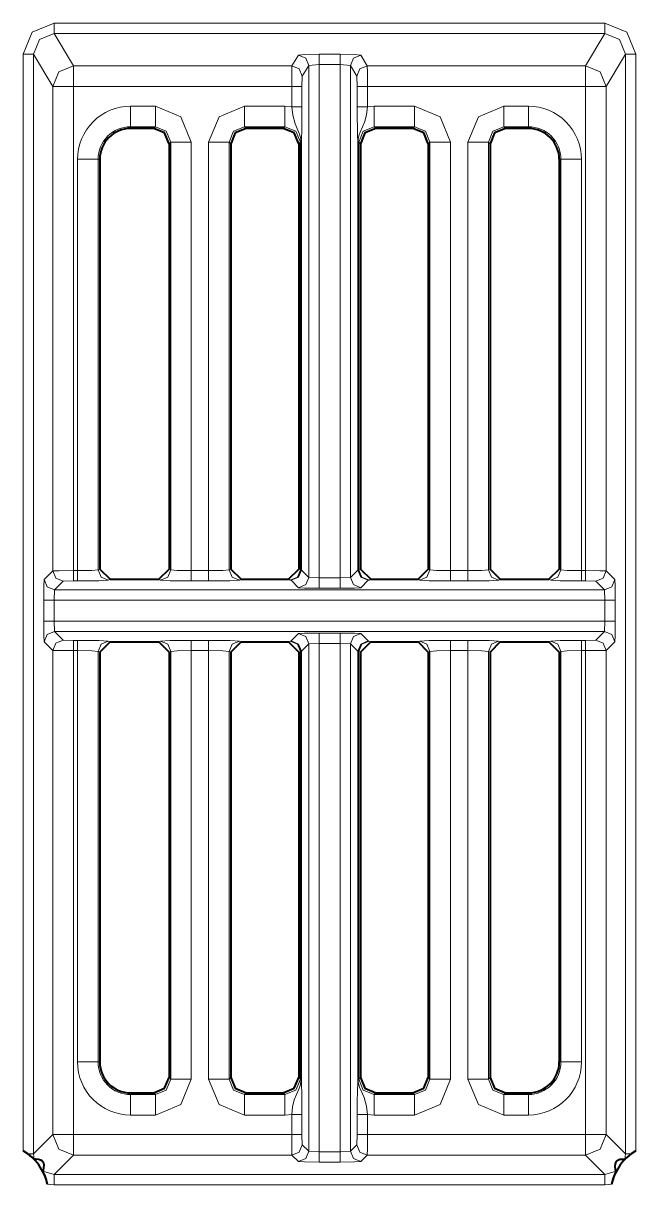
# Model space of a CAD drawing. Header units: millimetres. Extents: x 0 to 2941, y -405 to 1422.
# Drawn here: x 484.1 to 513.9, y 1203.7 to 1260.2 of the extents above; entities that cross this region are included whole.
import ezdxf

# ---------------------------------------------------------------- set-up
doc = ezdxf.new("R2010")
doc.units = ezdxf.units.MM
doc.layers.add('FINE', color=9, linetype='Continuous')
doc.layers.add('OUTLINE', color=7, linetype='Continuous')

msp = doc.modelspace()

# ---------------------------------------------------------------- linework, layer by layer
at = {"layer": 'FINE', "lineweight": 9}
for p, q in [((485.579, 1259.67), (486.523, 1258.095)), ((485.523, 1257.096), (484.579, 1258.669)), ((484.579, 1258.669), (484.579, 1205.203)), ((498.457, 1258.663), (499.483, 1258.663)), ((513.354, 1258.669), (512.41, 1257.096)), ((513.354, 1205.203), (513.354, 1258.669)), ((513.853, 1258.669), (513.853, 1205.348)), ((497.957, 1258.121), (497.641, 1257.595)), ((497.957, 1233.23), (497.957, 1258.121)), ((498.457, 1258.164), (498.457, 1233.205)), ((499.483, 1233.205), (499.483, 1258.164)), ((499.982, 1258.121), (499.483, 1258.164)), ((499.982, 1258.121), (499.982, 1233.23)), ((500.298, 1257.595), (499.982, 1258.121)), ((500.482, 1258.621), (500.798, 1258.095)), ((500.798, 1258.095), (511.41, 1258.095)), ((497.641, 1257.595), (497.629, 1257.096)), ((500.31, 1257.096), (500.298, 1257.595)), ((485.523, 1233.545), (485.523, 1257.096)), ((486.523, 1257.096), (486.523, 1233.558)), ((497.129, 1257.096), (486.523, 1257.096)), ((497.129, 1256.102), (497.129, 1257.096)), ((497.629, 1257.096), (497.629, 1256.102)), ((500.31, 1256.102), (500.31, 1257.096)), ((512.41, 1257.096), (512.41, 1233.545)), ((489.299, 1256.133), (490.502, 1256.133)), ((494.837, 1256.133), (496.802, 1256.133)), ((496.802, 1256.133), (497.129, 1256.102)), ((500.81, 1256.102), (501.137, 1256.133)), ((501.137, 1256.133), (503.102, 1256.133)), ((507.437, 1256.133), (508.635, 1256.133)), ((494.837, 1255.135), (494.919, 1255.053)), ((496.802, 1255.135), (494.837, 1255.135)), ((496.721, 1255.053), (496.802, 1255.135)), ((501.137, 1255.135), (501.219, 1255.053)), ((503.102, 1255.135), (501.137, 1255.135)), ((503.021, 1255.053), (503.102, 1255.135)), ((507.437, 1255.135), (507.519, 1255.053)), ((508.635, 1255.135), (507.437, 1255.135)), ((508.635, 1255.053), (508.635, 1255.135)), ((491.251, 1254.385), (491.17, 1254.304)), ((491.251, 1233.595), (491.251, 1254.385)), ((494.088, 1254.385), (494.088, 1233.595)), ((494.17, 1254.304), (494.088, 1254.385)), ((497.551, 1254.385), (497.47, 1254.304)), ((497.551, 1233.595), (497.551, 1254.385)), ((497.583, 1233.587), (497.583, 1254.385)), ((497.6, 1254.385), (497.6, 1233.587)), ((500.34, 1233.587), (500.34, 1254.385)), ((500.356, 1254.385), (500.356, 1233.587)), ((500.47, 1254.304), (500.388, 1254.385)), ((500.388, 1254.385), (500.388, 1233.595)), ((505.69, 1233.558), (505.69, 1254.385)), ((506.688, 1254.385), (506.688, 1233.595)), ((506.77, 1254.304), (506.688, 1254.385)), ((486.719, 1233.558), (486.719, 1253.553)), ((487.799, 1253.553), (487.717, 1253.553)), ((485.103, 1233.125), (485.523, 1233.545)), ((486.523, 1233.558), (486.719, 1233.558)), ((491.17, 1233.636), (491.251, 1233.595)), ((494.088, 1233.595), (494.17, 1233.636)), ((497.47, 1233.636), (497.551, 1233.595)), ((497.551, 1233.595), (497.583, 1233.587)), ((497.6, 1233.587), (497.957, 1233.23)), ((499.483, 1233.205), (499.982, 1233.23)), ((499.982, 1233.23), (500.34, 1233.587)), ((500.356, 1233.587), (500.388, 1233.595)), ((500.388, 1233.595), (500.47, 1233.636)), ((506.688, 1233.595), (506.77, 1233.636)), ((512.41, 1233.545), (512.83, 1233.125)), ((486.523, 1233.058), (486.023, 1233.045)), ((486.719, 1233.058), (486.523, 1233.058)), ((488.298, 1233.136), (488.216, 1233.095)), ((490.752, 1233.095), (490.67, 1233.136)), ((493.09, 1233.058), (492.25, 1233.058)), ((494.67, 1233.136), (494.588, 1233.095)), ((497.052, 1233.095), (496.97, 1233.136)), ((497.1, 1233.088), (497.052, 1233.095)), ((497.457, 1232.73), (497.1, 1233.088)), ((500.839, 1233.088), (500.482, 1232.73)), ((500.888, 1233.095), (500.839, 1233.088)), ((500.97, 1233.136), (500.888, 1233.095)), ((503.352, 1233.095), (503.27, 1233.136)), ((505.69, 1233.058), (504.85, 1233.058)), ((507.27, 1233.136), (507.187, 1233.095)), ((509.717, 1233.095), (509.635, 1233.136)), ((511.41, 1233.058), (511.215, 1233.058)), ((511.91, 1233.045), (511.41, 1233.058)), ((512.33, 1232.626), (511.91, 1233.045)), ((485.078, 1231.1), (485.078, 1232.126)), ((485.603, 1232.626), (485.578, 1232.126)), ((485.578, 1232.126), (485.578, 1231.1)), ((512.356, 1232.126), (512.33, 1232.626)), ((512.855, 1232.126), (512.855, 1231.1)), ((485.578, 1231.1), (512.356, 1231.1)), ((485.578, 1231.1), (485.603, 1230.6)), ((512.33, 1230.6), (512.356, 1231.1)), ((485.603, 1230.6), (486.023, 1230.18)), ((512.33, 1230.6), (485.603, 1230.6)), ((497.1, 1230.138), (497.457, 1230.495)), ((498.457, 1230.521), (499.483, 1230.521)), ((500.482, 1230.495), (500.839, 1230.138)), ((511.91, 1230.18), (512.33, 1230.6)), ((486.023, 1230.18), (486.523, 1230.167)), ((486.523, 1230.167), (486.719, 1230.167)), ((488.216, 1230.13), (488.298, 1230.089)), ((490.67, 1230.089), (490.752, 1230.13)), ((492.25, 1230.167), (493.09, 1230.167)), ((494.588, 1230.13), (494.67, 1230.089)), ((496.97, 1230.089), (497.052, 1230.13)), ((497.052, 1230.13), (497.1, 1230.138)), ((498.457, 1230.021), (497.957, 1229.996)), ((497.957, 1205.331), (497.957, 1229.996)), ((498.457, 1230.021), (498.457, 1205.306)), ((499.483, 1230.021), (498.457, 1230.021)), ((499.483, 1205.306), (499.483, 1230.021)), ((499.982, 1229.996), (499.483, 1230.021)), ((500.839, 1230.138), (500.888, 1230.13)), ((500.888, 1230.13), (500.97, 1230.089)), ((503.27, 1230.089), (503.352, 1230.13)), ((504.85, 1230.167), (505.69, 1230.167)), ((507.187, 1230.13), (507.27, 1230.089)), ((509.635, 1230.089), (509.717, 1230.13)), ((511.215, 1230.167), (511.41, 1230.167)), ((511.41, 1230.167), (511.91, 1230.18)), ((512.83, 1230.1), (512.41, 1229.68)), ((492.25, 1229.668), (492.25, 1208.84)), ((500.34, 1208.84), (500.34, 1229.638)), ((500.356, 1229.638), (500.356, 1208.84)), ((500.388, 1229.63), (500.356, 1229.638)), ((500.47, 1229.59), (500.388, 1229.63)), ((500.388, 1229.63), (500.388, 1208.84)), ((505.69, 1208.84), (505.69, 1229.668)), ((506.688, 1229.63), (506.688, 1208.84)), ((506.77, 1229.59), (506.688, 1229.63)), ((512.41, 1229.68), (512.41, 1206.147)), ((510.135, 1209.673), (510.216, 1209.673)), ((491.17, 1208.921), (491.251, 1208.84)), ((494.088, 1208.84), (494.17, 1208.921)), ((497.47, 1208.921), (497.551, 1208.84)), ((500.388, 1208.84), (500.47, 1208.921)), ((503.77, 1208.921), (503.851, 1208.84)), ((506.688, 1208.84), (506.77, 1208.921)), ((494.919, 1208.172), (494.837, 1208.091)), ((494.837, 1208.091), (496.802, 1208.091)), ((496.802, 1208.091), (496.721, 1208.172)), ((501.219, 1208.172), (501.137, 1208.091)), ((501.137, 1208.091), (503.102, 1208.091)), ((503.102, 1208.091), (503.021, 1208.172)), ((507.519, 1208.172), (507.437, 1208.091)), ((507.437, 1208.091), (508.635, 1208.091)), ((508.635, 1208.091), (508.635, 1208.172)), ((490.502, 1207.092), (489.299, 1207.092)), ((496.802, 1207.092), (494.837, 1207.092)), ((497.129, 1207.123), (496.802, 1207.092)), ((497.629, 1207.123), (497.629, 1206.147)), ((500.31, 1206.147), (500.31, 1207.123)), ((501.137, 1207.092), (500.81, 1207.123)), ((503.102, 1207.092), (501.137, 1207.092)), ((508.635, 1207.092), (507.437, 1207.092)), ((484.579, 1205.203), (485.523, 1206.147)), ((497.629, 1206.147), (497.642, 1205.647)), ((500.298, 1205.647), (500.31, 1206.147)), ((512.41, 1206.147), (513.354, 1205.203)), ((497.642, 1205.647), (497.957, 1205.331)), ((484.579, 1205.203), (484.613, 1204.948)), ((497.457, 1204.832), (497.142, 1205.147)), ((497.957, 1205.331), (498.457, 1205.306)), ((498.457, 1205.306), (499.483, 1205.306)), ((499.483, 1205.306), (499.982, 1205.331)), ((500.797, 1205.147), (500.482, 1204.832)), ((511.41, 1205.147), (500.797, 1205.147)), ((512.354, 1204.203), (511.41, 1205.147)), ((513.321, 1204.948), (513.354, 1205.203)), ((499.483, 1204.806), (498.457, 1204.806)), ((485.04, 1204.361), (485.579, 1204.203)), ((485.579, 1204.203), (512.354, 1204.203)), ((512.354, 1204.203), (512.893, 1204.361)), ((485.579, 1203.703), (485.256, 1203.739)), ((512.354, 1203.703), (485.579, 1203.703)), ((512.677, 1203.739), (512.354, 1203.703))]:
    msp.add_line(p, q, dxfattribs=at)
for points in [[(484.08, 1205.348), (484.08, 1258.669), (484.519, 1259.73), (485.579, 1260.169), (512.355, 1260.169)], [(485.579, 1260.169), (485.579, 1259.823), (485.579, 1259.67)], [(512.355, 1260.169), (512.355, 1259.823), (512.355, 1259.67)], [(512.355, 1260.169), (513.414, 1259.73), (513.853, 1258.669)], [(485.579, 1259.67), (484.872, 1259.377), (484.579, 1258.669)], [(511.41, 1258.095), (512.355, 1259.67), (485.579, 1259.67)], [(513.354, 1258.669), (513.061, 1259.377), (512.355, 1259.67)], [(484.579, 1258.669), (484.429, 1258.669), (484.08, 1258.669)], [(497.457, 1258.621), (497.759, 1258.651), (498.457, 1258.663)], [(498.457, 1258.663), (498.457, 1258.51), (498.457, 1258.164)], [(499.483, 1258.663), (499.483, 1258.51), (499.483, 1258.164)], [(499.483, 1258.663), (500.18, 1258.651), (500.482, 1258.621)], [(513.853, 1258.669), (513.504, 1258.669), (513.354, 1258.669)], [(485.523, 1257.096), (485.817, 1257.802), (486.523, 1258.095)], [(486.523, 1258.095), (486.523, 1257.787), (486.523, 1257.096), (485.825, 1257.096), (485.523, 1257.096)], [(486.523, 1258.095), (497.141, 1258.095), (497.457, 1258.621)], [(497.129, 1257.096), (497.133, 1257.787), (497.141, 1258.095)], [(497.141, 1258.095), (497.495, 1257.948), (497.641, 1257.595)], [(497.457, 1258.621), (497.81, 1258.474), (497.957, 1258.121)], [(499.483, 1258.164), (498.457, 1258.164), (497.957, 1258.121)], [(500.482, 1258.621), (500.129, 1258.474), (499.982, 1258.121)], [(500.798, 1258.095), (500.445, 1257.948), (500.298, 1257.595)], [(500.798, 1258.095), (500.807, 1257.787), (500.81, 1257.096)], [(511.41, 1258.095), (512.117, 1257.802), (512.41, 1257.096)], [(511.41, 1258.095), (511.41, 1257.787), (511.41, 1257.096)], [(497.129, 1257.096), (497.478, 1257.096), (497.629, 1257.096)], [(500.81, 1257.096), (500.461, 1257.096), (500.31, 1257.096)], [(511.41, 1233.558), (511.41, 1257.096), (500.81, 1257.096), (500.81, 1256.102)], [(512.41, 1257.096), (512.108, 1257.096), (511.41, 1257.096)], [(489.299, 1256.133), (489.299, 1255.445), (489.299, 1255.135)], [(490.502, 1256.133), (490.502, 1255.445), (490.502, 1255.135)], [(490.502, 1256.133), (491.738, 1255.622), (492.25, 1254.385)], [(493.09, 1254.385), (493.601, 1255.622), (494.837, 1256.133)], [(494.837, 1255.135), (494.837, 1255.445), (494.837, 1256.133)], [(496.802, 1255.135), (496.802, 1255.445), (496.802, 1256.133)], [(497.129, 1256.102), (497.478, 1256.102), (497.629, 1256.102)], [(497.583, 1254.385), (497.581, 1254.456), (497.572, 1254.543), (497.512, 1254.782), (497.29, 1255.282), (497.179, 1255.696), (497.129, 1256.102)], [(497.629, 1256.102), (497.626, 1255.511), (497.616, 1254.963), (497.604, 1254.555), (497.6, 1254.447), (497.6, 1254.413), (497.6, 1254.385)], [(500.81, 1256.102), (500.461, 1256.102), (500.31, 1256.102)], [(500.34, 1254.385), (500.34, 1254.398), (500.339, 1254.425), (500.338, 1254.485), (500.336, 1254.534), (500.334, 1254.608), (500.32, 1255.102), (500.313, 1255.572), (500.31, 1256.102)], [(500.81, 1256.102), (500.767, 1255.739), (500.689, 1255.396), (500.465, 1254.878), (500.413, 1254.741), (500.384, 1254.634), (500.361, 1254.488), (500.357, 1254.418), (500.356, 1254.385)], [(501.137, 1255.135), (501.137, 1255.445), (501.137, 1256.133)], [(503.102, 1255.135), (503.102, 1255.445), (503.102, 1256.133)], [(503.102, 1256.133), (504.338, 1255.622), (504.85, 1254.385)], [(505.69, 1254.385), (506.201, 1255.622), (507.437, 1256.133)], [(507.437, 1256.133), (507.437, 1255.445), (507.437, 1255.135)], [(508.635, 1255.135), (508.635, 1255.445), (508.635, 1256.133)], [(490.421, 1255.053), (490.502, 1255.135), (489.299, 1255.135), (489.299, 1255.053)], [(491.251, 1254.385), (491.033, 1254.916), (490.502, 1255.135)], [(494.837, 1255.135), (494.306, 1254.916), (494.088, 1254.385)], [(497.551, 1254.385), (497.333, 1254.916), (496.802, 1255.135)], [(501.137, 1255.135), (500.606, 1254.916), (500.388, 1254.385)], [(503.851, 1254.385), (503.633, 1254.916), (503.102, 1255.135)], [(507.437, 1255.135), (506.906, 1254.916), (506.688, 1254.385)], [(492.25, 1254.385), (491.561, 1254.385), (491.251, 1254.385)], [(492.25, 1254.385), (492.25, 1233.558), (493.09, 1233.558), (493.09, 1254.385)], [(493.09, 1254.385), (493.778, 1254.385), (494.088, 1254.385)], [(497.551, 1254.385), (497.562, 1254.385), (497.583, 1254.385)], [(497.583, 1254.385), (497.595, 1254.385), (497.6, 1254.385)], [(500.356, 1254.385), (500.344, 1254.385), (500.34, 1254.385)], [(500.356, 1254.385), (500.377, 1254.385), (500.388, 1254.385)], [(503.77, 1233.636), (503.851, 1233.595), (503.851, 1254.385), (503.77, 1254.304)], [(503.851, 1254.385), (504.161, 1254.385), (504.85, 1254.385)], [(504.85, 1254.385), (504.85, 1233.558), (505.69, 1233.558)], [(505.69, 1254.385), (506.378, 1254.385), (506.688, 1254.385)], [(486.719, 1253.553), (487.407, 1253.553), (487.717, 1253.553)], [(487.717, 1253.553), (487.717, 1233.595), (487.799, 1233.636)], [(510.135, 1233.636), (510.216, 1233.595), (510.216, 1253.553), (510.135, 1253.553)], [(510.216, 1253.553), (510.526, 1253.553), (511.215, 1253.553)], [(511.215, 1253.553), (511.215, 1233.558), (511.41, 1233.558)], [(485.523, 1233.545), (485.825, 1233.554), (486.523, 1233.558)], [(486.023, 1233.045), (485.67, 1233.192), (485.523, 1233.545)], [(486.523, 1233.058), (486.523, 1233.209), (486.523, 1233.558)], [(486.719, 1233.558), (487.407, 1233.569), (487.717, 1233.595)], [(486.719, 1233.058), (486.719, 1233.209), (486.719, 1233.558)], [(488.216, 1233.095), (487.864, 1233.242), (487.717, 1233.595)], [(491.251, 1233.595), (491.104, 1233.242), (490.752, 1233.095)], [(491.251, 1233.595), (491.561, 1233.569), (492.25, 1233.558)], [(492.25, 1233.558), (492.25, 1233.209), (492.25, 1233.058)], [(493.09, 1233.558), (493.778, 1233.569), (494.088, 1233.595)], [(493.09, 1233.558), (493.09, 1233.209), (493.09, 1233.058)], [(494.588, 1233.095), (494.235, 1233.242), (494.088, 1233.595)], [(497.052, 1233.095), (497.405, 1233.242), (497.551, 1233.595)], [(497.1, 1233.088), (497.453, 1233.234), (497.6, 1233.587)], [(497.1, 1233.088), (497.44, 1233.235), (497.583, 1233.587)], [(497.457, 1232.73), (497.81, 1232.877), (497.957, 1233.23)], [(497.583, 1233.587), (497.595, 1233.587), (497.6, 1233.587)], [(497.957, 1233.23), (498.457, 1233.205), (499.483, 1233.205)], [(500.482, 1232.73), (500.129, 1232.877), (499.982, 1233.23)], [(500.839, 1233.088), (500.486, 1233.234), (500.34, 1233.587)], [(500.34, 1233.587), (500.344, 1233.587), (500.356, 1233.587)], [(500.839, 1233.088), (500.499, 1233.235), (500.356, 1233.587)], [(500.888, 1233.095), (500.535, 1233.242), (500.388, 1233.595)], [(503.851, 1233.595), (503.704, 1233.242), (503.352, 1233.095)], [(503.851, 1233.595), (504.161, 1233.569), (504.85, 1233.558)], [(504.85, 1233.558), (504.85, 1233.209), (504.85, 1233.058)], [(505.69, 1233.558), (506.378, 1233.569), (506.688, 1233.595)], [(505.69, 1233.558), (505.69, 1233.209), (505.69, 1233.058)], [(506.688, 1233.595), (506.835, 1233.242), (507.187, 1233.095)], [(510.216, 1233.595), (510.07, 1233.242), (509.717, 1233.095)], [(510.216, 1233.595), (510.526, 1233.569), (511.215, 1233.558)], [(511.215, 1233.558), (511.215, 1233.209), (511.215, 1233.058)], [(511.41, 1233.058), (511.41, 1233.209), (511.41, 1233.558)], [(511.41, 1233.558), (512.108, 1233.554), (512.41, 1233.545)], [(511.91, 1233.045), (512.263, 1233.192), (512.41, 1233.545)], [(485.078, 1232.126), (485.085, 1232.824), (485.103, 1233.125)], [(485.603, 1232.626), (485.25, 1232.772), (485.103, 1233.125)], [(486.023, 1233.045), (485.603, 1232.626), (512.33, 1232.626)], [(488.216, 1233.095), (487.751, 1233.069), (486.719, 1233.058)], [(492.25, 1233.058), (491.217, 1233.069), (490.752, 1233.095)], [(494.588, 1233.095), (494.122, 1233.069), (493.09, 1233.058)], [(499.483, 1232.705), (498.457, 1232.705), (497.759, 1232.712), (497.457, 1232.73)], [(498.457, 1232.705), (498.457, 1232.856), (498.457, 1233.205)], [(499.483, 1232.705), (499.483, 1232.856), (499.483, 1233.205)], [(500.482, 1232.73), (500.18, 1232.712), (499.483, 1232.705)], [(504.85, 1233.058), (503.817, 1233.069), (503.352, 1233.095)], [(507.187, 1233.095), (506.722, 1233.069), (505.69, 1233.058)], [(511.215, 1233.058), (510.182, 1233.069), (509.717, 1233.095)], [(512.33, 1232.626), (512.683, 1232.772), (512.83, 1233.125)], [(512.83, 1233.125), (512.848, 1232.824), (512.855, 1232.126)], [(485.578, 1232.126), (485.229, 1232.126), (485.078, 1232.126)], [(512.356, 1231.1), (512.356, 1232.126), (485.578, 1232.126)], [(512.356, 1232.126), (512.704, 1232.126), (512.855, 1232.126)], [(485.578, 1231.1), (485.229, 1231.1), (485.078, 1231.1)], [(485.103, 1230.1), (485.085, 1230.402), (485.078, 1231.1)], [(512.356, 1231.1), (512.704, 1231.1), (512.855, 1231.1)], [(512.855, 1231.1), (512.848, 1230.402), (512.83, 1230.1)], [(485.603, 1230.6), (485.25, 1230.453), (485.103, 1230.1)], [(497.457, 1230.495), (497.759, 1230.513), (498.457, 1230.521)], [(497.957, 1229.996), (497.81, 1230.349), (497.457, 1230.495)], [(498.457, 1230.021), (498.457, 1230.37), (498.457, 1230.521)], [(499.483, 1230.021), (499.483, 1230.37), (499.483, 1230.521)], [(499.483, 1230.521), (500.18, 1230.513), (500.482, 1230.495)], [(499.982, 1229.996), (500.129, 1230.349), (500.482, 1230.495)], [(512.33, 1230.6), (512.683, 1230.453), (512.83, 1230.1)], [(485.523, 1206.147), (485.523, 1229.68), (485.103, 1230.1)], [(486.023, 1230.18), (485.67, 1230.034), (485.523, 1229.68)], [(486.523, 1230.167), (486.523, 1230.016), (486.523, 1229.668)], [(486.719, 1229.668), (486.719, 1230.016), (486.719, 1230.167)], [(486.719, 1230.167), (487.751, 1230.156), (488.216, 1230.13)], [(487.717, 1229.63), (487.864, 1229.983), (488.216, 1230.13)], [(490.752, 1230.13), (491.217, 1230.156), (492.25, 1230.167)], [(491.251, 1229.63), (491.104, 1229.983), (490.752, 1230.13)], [(492.25, 1229.668), (492.25, 1230.016), (492.25, 1230.167)], [(493.09, 1229.668), (493.09, 1230.016), (493.09, 1230.167)], [(493.09, 1230.167), (494.122, 1230.156), (494.588, 1230.13)], [(494.088, 1229.63), (494.235, 1229.983), (494.588, 1230.13)], [(497.551, 1229.63), (497.405, 1229.983), (497.052, 1230.13)], [(497.6, 1229.638), (497.453, 1229.991), (497.1, 1230.138)], [(497.583, 1229.638), (497.44, 1229.991), (497.1, 1230.138)], [(497.957, 1229.996), (497.6, 1229.638), (497.6, 1208.84)], [(500.34, 1229.638), (499.982, 1229.996), (499.982, 1205.331), (500.298, 1205.647)], [(500.34, 1229.638), (500.486, 1229.991), (500.839, 1230.138)], [(500.356, 1229.638), (500.499, 1229.991), (500.839, 1230.138)], [(500.388, 1229.63), (500.535, 1229.983), (500.888, 1230.13)], [(503.352, 1230.13), (503.817, 1230.156), (504.85, 1230.167)], [(503.352, 1230.13), (503.704, 1229.983), (503.851, 1229.63)], [(504.85, 1230.167), (504.85, 1230.016), (504.85, 1229.668)], [(505.69, 1230.167), (505.69, 1230.016), (505.69, 1229.668)], [(505.69, 1230.167), (506.722, 1230.156), (507.187, 1230.13)], [(507.187, 1230.13), (506.835, 1229.983), (506.688, 1229.63)], [(509.717, 1230.13), (510.182, 1230.156), (511.215, 1230.167)], [(509.717, 1230.13), (510.07, 1229.983), (510.216, 1229.63)], [(511.215, 1230.167), (511.215, 1230.016), (511.215, 1229.668)], [(511.41, 1230.167), (511.41, 1230.016), (511.41, 1229.668)], [(511.91, 1230.18), (512.263, 1230.034), (512.41, 1229.68)], [(486.523, 1229.668), (485.825, 1229.671), (485.523, 1229.68)], [(486.719, 1209.673), (486.719, 1229.668), (486.523, 1229.668), (486.523, 1206.147)], [(487.717, 1229.63), (487.407, 1229.657), (486.719, 1229.668)], [(487.799, 1229.59), (487.717, 1229.63), (487.717, 1209.673), (487.799, 1209.673)], [(491.251, 1208.84), (491.251, 1229.63), (491.17, 1229.59)], [(492.25, 1229.668), (491.561, 1229.657), (491.251, 1229.63)], [(493.09, 1208.84), (493.09, 1229.668), (492.25, 1229.668)], [(494.088, 1229.63), (493.778, 1229.657), (493.09, 1229.668)], [(494.17, 1229.59), (494.088, 1229.63), (494.088, 1208.84)], [(497.551, 1208.84), (497.551, 1229.63), (497.47, 1229.59)], [(497.583, 1208.84), (497.583, 1229.638), (497.551, 1229.63)], [(497.6, 1229.638), (497.595, 1229.638), (497.583, 1229.638)], [(500.356, 1229.638), (500.344, 1229.638), (500.34, 1229.638)], [(500.81, 1207.123), (500.81, 1206.147), (511.41, 1206.147), (511.41, 1229.668)], [(503.851, 1208.84), (503.851, 1229.63), (503.77, 1229.59)], [(504.85, 1229.668), (504.161, 1229.657), (503.851, 1229.63)], [(505.69, 1229.668), (504.85, 1229.668), (504.85, 1208.84)], [(506.688, 1229.63), (506.378, 1229.657), (505.69, 1229.668)], [(510.216, 1209.673), (510.216, 1229.63), (510.135, 1229.59)], [(511.215, 1229.668), (510.526, 1229.657), (510.216, 1229.63)], [(511.41, 1229.668), (511.215, 1229.668), (511.215, 1209.673)], [(512.41, 1229.68), (512.108, 1229.671), (511.41, 1229.668)], [(487.717, 1209.673), (487.407, 1209.673), (486.719, 1209.673)], [(510.216, 1209.673), (510.526, 1209.673), (511.215, 1209.673)], [(490.502, 1208.091), (491.033, 1208.309), (491.251, 1208.84)], [(492.25, 1208.84), (491.738, 1207.604), (490.502, 1207.092)], [(491.251, 1208.84), (491.561, 1208.84), (492.25, 1208.84)], [(493.09, 1208.84), (493.778, 1208.84), (494.088, 1208.84)], [(494.837, 1207.092), (493.601, 1207.604), (493.09, 1208.84)], [(494.088, 1208.84), (494.306, 1208.309), (494.837, 1208.091)], [(496.802, 1208.091), (497.333, 1208.309), (497.551, 1208.84)], [(497.129, 1207.123), (497.172, 1207.487), (497.25, 1207.83), (497.475, 1208.348), (497.526, 1208.484), (497.555, 1208.592), (497.578, 1208.737), (497.583, 1208.807), (497.583, 1208.84)], [(497.551, 1208.84), (497.562, 1208.84), (497.583, 1208.84)], [(497.6, 1208.84), (497.595, 1208.84), (497.583, 1208.84)], [(497.6, 1208.84), (497.6, 1208.827), (497.6, 1208.8), (497.601, 1208.741), (497.603, 1208.692), (497.605, 1208.617), (497.62, 1208.124), (497.627, 1207.653), (497.629, 1207.123)], [(500.31, 1207.123), (500.313, 1207.715), (500.323, 1208.263), (500.336, 1208.671), (500.339, 1208.779), (500.339, 1208.813), (500.34, 1208.84)], [(500.34, 1208.84), (500.344, 1208.84), (500.356, 1208.84)], [(500.356, 1208.84), (500.377, 1208.84), (500.388, 1208.84)], [(500.356, 1208.84), (500.358, 1208.77), (500.367, 1208.683), (500.427, 1208.443), (500.649, 1207.943), (500.76, 1207.53), (500.81, 1207.123)], [(500.388, 1208.84), (500.606, 1208.309), (501.137, 1208.091)], [(503.102, 1208.091), (503.633, 1208.309), (503.851, 1208.84)], [(504.85, 1208.84), (504.338, 1207.604), (503.102, 1207.092)], [(503.851, 1208.84), (504.161, 1208.84), (504.85, 1208.84)], [(505.69, 1208.84), (506.378, 1208.84), (506.688, 1208.84)], [(507.437, 1207.092), (506.201, 1207.604), (505.69, 1208.84)], [(506.688, 1208.84), (506.906, 1208.309), (507.437, 1208.091)], [(489.299, 1208.172), (489.299, 1208.091), (490.502, 1208.091), (490.421, 1208.172)], [(489.299, 1208.091), (489.299, 1207.781), (489.299, 1207.092)], [(490.502, 1208.091), (490.502, 1207.781), (490.502, 1207.092)], [(494.837, 1207.092), (494.837, 1207.781), (494.837, 1208.091)], [(496.802, 1207.092), (496.802, 1207.781), (496.802, 1208.091)], [(501.137, 1207.092), (501.137, 1207.781), (501.137, 1208.091)], [(503.102, 1207.092), (503.102, 1207.781), (503.102, 1208.091)], [(507.437, 1207.092), (507.437, 1207.781), (507.437, 1208.091)], [(508.635, 1208.091), (508.635, 1207.781), (508.635, 1207.092)], [(486.523, 1206.147), (497.129, 1206.147), (497.129, 1207.123)], [(497.629, 1207.123), (497.478, 1207.123), (497.129, 1207.123)], [(500.31, 1207.123), (500.461, 1207.123), (500.81, 1207.123)], [(486.523, 1205.147), (485.816, 1205.44), (485.523, 1206.147)], [(486.523, 1206.147), (485.825, 1206.147), (485.523, 1206.147)], [(486.523, 1206.147), (486.523, 1205.449), (486.523, 1205.147)], [(497.629, 1206.147), (497.478, 1206.147), (497.129, 1206.147)], [(497.142, 1205.147), (497.133, 1205.449), (497.129, 1206.147)], [(500.31, 1206.147), (500.461, 1206.147), (500.81, 1206.147)], [(500.81, 1206.147), (500.806, 1205.449), (500.797, 1205.147)], [(512.41, 1206.147), (512.117, 1205.44), (511.41, 1205.147)], [(511.41, 1206.147), (511.41, 1205.449), (511.41, 1205.147)], [(512.41, 1206.147), (512.108, 1206.147), (511.41, 1206.147)], [(497.642, 1205.647), (497.495, 1205.294), (497.142, 1205.147)], [(500.298, 1205.647), (500.444, 1205.294), (500.797, 1205.147)], [(484.579, 1205.203), (484.501, 1205.203), (484.302, 1205.203)], [(497.142, 1205.147), (486.523, 1205.147), (485.579, 1204.203)], [(497.957, 1205.331), (497.81, 1204.978), (497.457, 1204.832)], [(498.457, 1205.306), (498.457, 1204.957), (498.457, 1204.806)], [(499.483, 1205.306), (499.483, 1204.957), (499.483, 1204.806)], [(499.982, 1205.331), (500.129, 1204.978), (500.482, 1204.832)], [(513.631, 1205.203), (513.432, 1205.203), (513.354, 1205.203)], [(498.457, 1204.806), (497.759, 1204.814), (497.457, 1204.832)], [(500.482, 1204.832), (500.18, 1204.814), (499.483, 1204.806)], [(485.579, 1204.203), (485.579, 1204.052), (485.579, 1203.703)], [(512.354, 1204.203), (512.354, 1204.052), (512.354, 1203.703)]]:
    msp.add_lwpolyline(points, dxfattribs=at)
for points in [[(489.299, 1256.133, 0.414223), (486.719, 1253.553)], [(511.215, 1253.553, 0.414218), (508.635, 1256.133)], [(489.299, 1255.134, 0.414214), (487.717, 1253.553)], [(510.216, 1253.553, 0.414237), (508.635, 1255.134)], [(486.719, 1209.673, 0.414204), (489.299, 1207.093)], [(487.717, 1209.673, 0.414214), (489.299, 1208.091)], [(508.635, 1208.091, 0.41419), (510.216, 1209.673)], [(508.635, 1207.093, 0.414209), (511.215, 1209.673)]]:
    msp.add_lwpolyline(points, format="xyb", dxfattribs=at)
at = {"layer": 'OUTLINE', "lineweight": 40}
for p, q in [((490.421, 1255.053), (489.299, 1255.053)), ((496.721, 1255.053), (494.919, 1255.053)), ((503.021, 1255.053), (501.219, 1255.053)), ((508.635, 1255.053), (507.519, 1255.053)), ((491.17, 1254.304), (491.17, 1233.636)), ((494.17, 1254.304), (494.17, 1233.636)), ((497.47, 1254.304), (497.47, 1233.636)), ((500.47, 1254.304), (500.47, 1233.636)), ((503.77, 1254.304), (503.77, 1233.636)), ((506.77, 1254.304), (506.77, 1233.636)), ((487.799, 1253.553), (487.799, 1233.636)), ((510.135, 1253.553), (510.135, 1233.636)), ((487.799, 1233.636), (488.298, 1233.136)), ((490.67, 1233.136), (491.17, 1233.636)), ((494.17, 1233.636), (494.67, 1233.136)), ((500.47, 1233.636), (500.97, 1233.136)), ((503.27, 1233.136), (503.77, 1233.636)), ((506.77, 1233.636), (507.27, 1233.136)), ((509.635, 1233.136), (510.135, 1233.636)), ((488.298, 1233.136), (490.67, 1233.136)), ((500.97, 1233.136), (503.27, 1233.136)), ((507.27, 1233.136), (509.635, 1233.136)), ((488.298, 1230.089), (487.799, 1229.59)), ((488.298, 1230.089), (490.67, 1230.089)), ((491.17, 1229.59), (490.67, 1230.089)), ((494.67, 1230.089), (494.17, 1229.59)), ((494.67, 1230.089), (496.97, 1230.089)), ((497.47, 1229.59), (496.97, 1230.089)), ((500.97, 1230.089), (500.47, 1229.59)), ((500.97, 1230.089), (503.27, 1230.089)), ((503.77, 1229.59), (503.27, 1230.089)), ((507.27, 1230.089), (506.77, 1229.59)), ((507.27, 1230.089), (509.635, 1230.089)), ((510.135, 1229.59), (509.635, 1230.089)), ((487.799, 1229.59), (487.799, 1209.673)), ((491.17, 1229.59), (491.17, 1208.921)), ((494.17, 1229.59), (494.17, 1208.921)), ((497.47, 1229.59), (497.47, 1208.921)), ((500.47, 1229.59), (500.47, 1208.921)), ((503.77, 1229.59), (503.77, 1208.921)), ((506.77, 1229.59), (506.77, 1208.921)), ((510.135, 1229.59), (510.135, 1209.673)), ((489.299, 1208.172), (490.421, 1208.172)), ((494.919, 1208.172), (496.721, 1208.172)), ((501.219, 1208.172), (503.021, 1208.172)), ((507.519, 1208.172), (508.635, 1208.172)), ((484.302, 1205.203), (484.08, 1205.348)), ((513.853, 1205.348), (513.631, 1205.203))]:
    msp.add_line(p, q, dxfattribs=at)
for points in [[(489.299, 1255.053, 0.414214), (487.799, 1253.553)], [(510.135, 1253.553, 0.414214), (508.635, 1255.053)], [(487.799, 1209.673, 0.414146), (489.299, 1208.172)], [(508.635, 1208.172, 0.414281), (510.135, 1209.673)], [(485.256, 1203.739, 0.207917), (484.08, 1205.348)], [(513.853, 1205.348, 0.208121), (512.677, 1203.739)]]:
    msp.add_lwpolyline(points, format="xyb", dxfattribs=at)
for points in [[(491.17, 1254.304), (490.95, 1254.834), (490.421, 1255.053)], [(494.919, 1255.053), (494.389, 1254.834), (494.17, 1254.304)], [(497.47, 1254.304), (497.25, 1254.834), (496.721, 1255.053)], [(501.219, 1255.053), (500.689, 1254.834), (500.47, 1254.304)], [(503.77, 1254.304), (503.55, 1254.834), (503.021, 1255.053)], [(507.519, 1255.053), (506.989, 1254.834), (506.77, 1254.304)], [(494.67, 1233.136), (496.97, 1233.136), (497.47, 1233.636)], [(490.421, 1208.172), (490.95, 1208.392), (491.17, 1208.921)], [(494.17, 1208.921), (494.389, 1208.392), (494.919, 1208.172)], [(496.721, 1208.172), (497.25, 1208.392), (497.47, 1208.921)], [(500.47, 1208.921), (500.689, 1208.392), (501.219, 1208.172)], [(503.021, 1208.172), (503.55, 1208.392), (503.77, 1208.921)], [(506.77, 1208.921), (506.989, 1208.392), (507.519, 1208.172)], [(484.613, 1204.948), (484.597, 1204.96), (484.546, 1205.006), (484.412, 1205.12), (484.302, 1205.203)], [(513.631, 1205.203), (513.46, 1205.069), (513.369, 1204.99), (513.332, 1204.956), (513.321, 1204.948)], [(484.613, 1204.948), (484.678, 1204.956), (484.824, 1204.95), (484.918, 1204.921), (484.995, 1204.866), (485.007, 1204.853), (485.012, 1204.846), (485.014, 1204.844), (485.016, 1204.841), (485.018, 1204.838), (485.02, 1204.836), (485.022, 1204.833), (485.028, 1204.825), (485.039, 1204.805), (485.058, 1204.762), (485.079, 1204.664), (485.053, 1204.41), (485.04, 1204.361)], [(512.893, 1204.361), (512.874, 1204.435), (512.852, 1204.605), (512.862, 1204.716), (512.897, 1204.811), (512.907, 1204.826), (512.911, 1204.833), (512.913, 1204.836), (512.915, 1204.838), (512.917, 1204.84), (512.918, 1204.843), (512.92, 1204.845), (512.923, 1204.849), (512.931, 1204.858), (512.948, 1204.876), (512.988, 1204.905), (513.085, 1204.945), (513.32, 1204.948)], [(485.256, 1203.739), (485.19, 1203.98), (485.124, 1204.164), (485.068, 1204.295), (485.046, 1204.344), (485.04, 1204.361)], [(512.893, 1204.361), (512.886, 1204.342), (512.857, 1204.277), (512.789, 1204.111), (512.717, 1203.892), (512.677, 1203.739)]]:
    msp.add_lwpolyline(points, dxfattribs=at)

doc.saveas('drawing.dxf')
